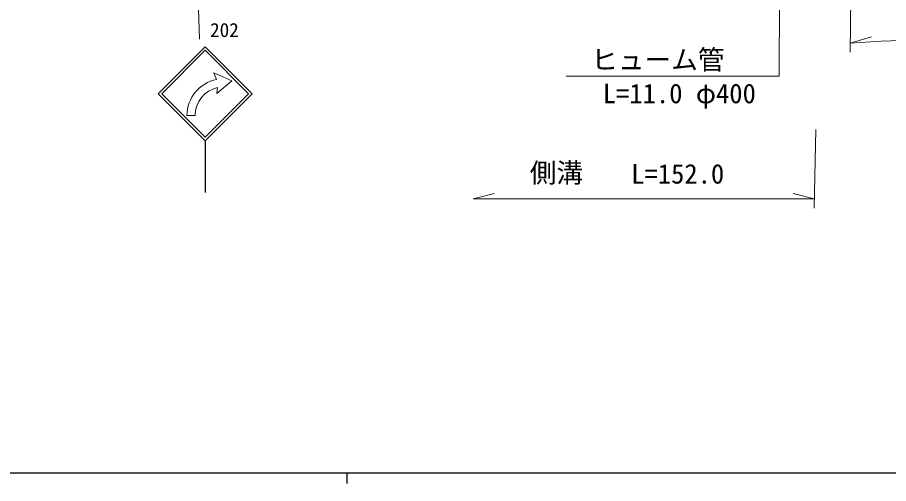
# Model space of a CAD drawing. Units: millimetres, scale not verified. Extents: x 40000 to 680000, y 20000 to 380000.
# Drawn here: x 137106 to 218838, y 204000 to 247710 of the extents above; entities that cross this region are included whole.
import ezdxf
from ezdxf.enums import TextEntityAlignment as Align

# ---------------------------------------------------------------- set-up
doc = ezdxf.new("R2010")
doc.units = ezdxf.units.MM
doc.header["$LTSCALE"] = 1000
for name, color, linetype, lineweight in [('M-STR-HTXT', 7, 'Continuous', 13), ('M-STR-STRC', 7, 'Continuous', 13), ('M-TTL-BAND', 7, 'Continuous', 25)]:
    doc.layers.add(name, color=color, linetype=linetype, lineweight=lineweight)
doc.styles.add('ＭＳ ゴシック', font='')
doc.styles.get('ＭＳ ゴシック').set_extended_font_data('MS Gothic')

msp = doc.modelspace()

# ---------------------------------------------------------------- linework, layer by layer
at = {"layer": 'M-STR-HTXT'}
for p, q in [((208651, 278800), (208583, 242204)), ((215349, 254504), (215238, 244449)), ((215247, 245309), (217225, 245890)), ((188583, 242204), (208583, 242204)), ((211852, 229838), (212024, 237210)), ((179854, 230698), (181854, 231198)), ((179854, 230698), (211872, 230698)), ((211872, 230698), (209872, 231198))]:
    msp.add_line(p, q, dxfattribs=at)
msp.add_arc((221919, 154242), 91311, 74.88963, 94.19028, dxfattribs=at)
at = {"layer": 'M-STR-STRC'}
for p, q in [((154184, 245663), (153338, 275119)), ((154714, 244968), (150301, 240555)), ((154714, 244968), (150301, 240555)), ((154714, 244628), (150641, 240555)), ((154714, 244628), (150641, 240555)), ((159126, 240555), (154714, 244968)), ((159126, 240555), (154714, 244968)), ((158787, 240555), (154714, 244628)), ((158787, 240555), (154714, 244628)), ((157212, 241759), (155530, 242523)), ((155530, 242523), (155788, 241890)), ((157212, 241759), (155804, 240563)), ((155804, 240563), (155866, 241130)), ((150301, 240555), (154714, 236143)), ((150301, 240555), (154714, 236143)), ((150641, 240555), (154714, 236482)), ((150641, 240555), (154714, 236482)), ((154714, 236143), (159126, 240555)), ((154714, 236482), (158787, 240555)), ((154714, 236143), (159126, 240555)), ((154714, 236482), (158787, 240555)), ((153015, 238520), (153774, 238526))]:
    msp.add_line(p, q, dxfattribs=at)
at = {"layer": 'M-STR-STRC', "lineweight": 25}
msp.add_line((154714, 236143), (154714, 231301), dxfattribs=at)
at = {"layer": 'M-STR-STRC'}
for radius, start, end in [(3428, 83.21561, 83.40363), (3428, 101.00627, 180.08174), (2668, 102.46855, 179.97451)]:
    msp.add_arc((156442, 238525), radius, start, end, dxfattribs=at)
at = {"layer": 'M-TTL-BAND'}
for p, q in [((40000, 205000), (579000, 205000)), ((168000, 205000), (168000, 204000))]:
    msp.add_line(p, q, dxfattribs=at)

# ---------------------------------------------------------------- texts
at = {"layer": 'M-STR-HTXT', "style": 'ＭＳ ゴシック'}
for s, p in [('ヒューム管', (190942, 242280)), ('L=11.0 φ400', (192024, 239113)), ('側溝', (185176, 231676)), ('L=152.0', (194691, 231578))]:
    msp.add_text(s, height=1833, dxfattribs=at).set_placement(p, align=Align.BOTTOM_LEFT)
at = {"layer": 'M-STR-STRC', "style": 'ＭＳ ゴシック'}
msp.add_text('202', height=1320, dxfattribs=at).set_placement((155182, 245475), align=Align.BOTTOM_LEFT)

doc.saveas('drawing.dxf')
